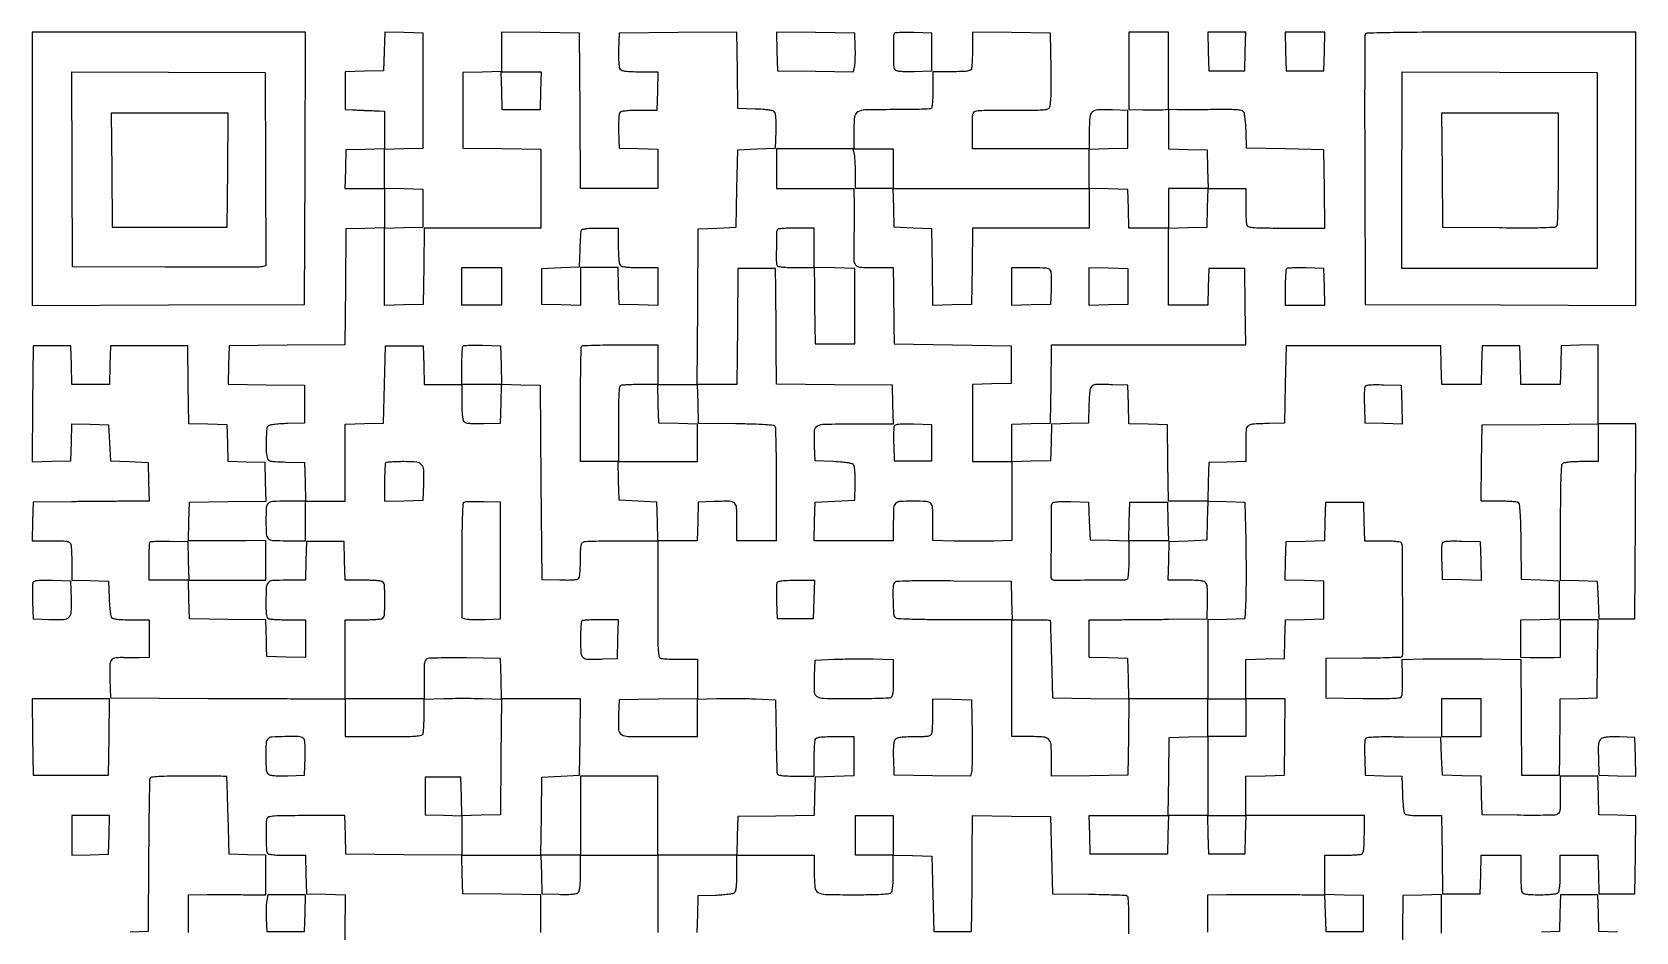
# Model space of a CAD drawing. Extents: x 179 to 1071, y 112 to 1107.
# Drawn here: x 179 to 1071, y 606 to 1107 of the extents above; entities that cross this region are included whole.
import ezdxf

# ---------------------------------------------------------------- set-up
doc = ezdxf.new("R2010")
doc.units = 0

msp = doc.modelspace()

# ---------------------------------------------------------------- linework, layer by layer
for points in [[(833, 606.069966), (833, 616.534983), (833, 627), (843.25, 627.08317, -0.001204), (848.034733, 627.110473, -0.000623), (854.014063, 627.122744, -0.000619), (860.159238, 627.120082, -0.000941), (865.5, 627.101099, 0.000255), (870.838293, 627.074798, 0.000168), (876.975661, 627.049756, 0.000169), (882.943889, 627.029432, 0.000328), (887.715017, 627.017929), (897.930034, 627), (898.215017, 616.75), (898.5, 606.5), (909, 606.5), (919.5, 606.5), (919.5, 616.5), (919.5, 626.5), (908.75, 626.783832), (898, 627.067663), (898, 638.033832), (898, 649), (907.418213, 649, 0.005951), (911.140776, 649.044305, 0.007831), (914.534475, 649.178303, 0.005915), (917.361889, 649.367894, 0.07203), (918.418213, 649.606989, 0.205218), (919.23239, 650.398405, 0.063068), (919.69735, 652.086379, 0.030363), (919.940414, 655.039857, 0.005351), (920, 660.606989), (920, 671), (887, 671), (854, 671), (854, 681.966168), (854, 692.932337), (864.75, 693.216168), (875.5, 693.5), (875.769888, 714.75), (876.039775, 736), (865.019888, 736), (854, 736), (854, 746.966168), (854, 757.932337), (864.75, 758.216168), (875.5, 758.5), (875.783492, 769.216508), (876.066984, 779.933016), (886.783492, 780.216508), (897.5, 780.5), (897.5, 791), (897.5, 801.5), (886.716515, 801.784171), (875.93303, 802.068343), (876.216515, 812.784171), (876.5, 823.5), (887.216508, 823.783492), (897.933016, 824.066984), (898.216508, 834.783492), (898.5, 845.5), (909, 845.5), (919.5, 845.5), (919.783832, 834.75), (920.067663, 824), (929.974815, 824, -0.009017), (933.931867, 823.928636, -0.015225), (937.242066, 823.708139, -0.010646), (939.870577, 823.395858, -0.223011), (940.51561, 822.974743, -0.138523), (941.066618, 821.046076, -0.000315), (941.137566, 790.956664, -0.000234), (941.175809, 760.621995, -0.199119), (940.62566, 759.292327, -0.189369), (940.1308, 759.076603, -0.000803), (934.145569, 758.865963, -0.003745), (927.313028, 758.687713, -0.002333), (919.301033, 758.576135), (898.5, 758.383537), (898.5, 747.441769), (898.5, 736.5), (919.192855, 736.253028, 0.002807), (929.434419, 736.188297, 0.011802), (935.583279, 736.329114, 0.011929), (939.63734, 736.614821, 0.230991), (940.682422, 737.253028, 0.121323), (940.98915, 738.157126, 0.007652), (941.187964, 740.980204, 0.010903), (941.301124, 744.387445, 0.007866), (941.284628, 748.19022), (941.090122, 757.880439), (952.795061, 758.19022, -0.004792), (958.728249, 758.290353, -0.001656), (967.299807, 758.324458, -0.001645), (976.747555, 758.299675, -0.00191), (985.736197, 758.21219), (1006.972394, 757.924379), (1007.236197, 725.71219), (1007.5, 693.5), (1018, 693.5), (1028.5, 693.5), (1028.677892, 704.5, 0.000677), (1028.751286, 709.453144, 0.00042), (1028.82471, 715.269411, 0.000421), (1028.887535, 721.011162, 0.00076), (1028.927892, 725.715017), (1029, 735.930034), (1039.25, 736.215017), (1049.5, 736.5), (1049.769502, 758.25), (1050.039005, 780), (1039.519502, 780), (1029, 780), (1029, 769.5), (1029, 759), (1025.5, 758.9, -0.001708), (1023.977154, 758.861697, -0.001266), (1022.29375, 758.829375, -0.00128), (1020.704343, 758.806953, -0.002887), (1019.5, 758.8, -0.002541), (1018.206543, 758.806573, -0.000792), (1016.265625, 758.829375, -0.000792), (1014.097628, 758.861716, -0.000874), (1012, 758.9), (1007, 759), (1007, 769.466168), (1007, 779.932337), (1017.75, 780.216168), (1028.5, 780.5), (1028.5, 791), (1028.5, 801.5), (1018, 802), (1007.5, 802.5), (1007.229091, 823.453905, 0.003025), (1007.039141, 833.461676, 0.01097), (1006.740282, 839.820243, 0.009456), (1006.35659, 844.178296, 0.228384), (1005.729091, 845.188593, 0.116862), (1004.834948, 845.498127, 0.007086), (1001.991141, 845.744518, 0.010274), (998.562131, 845.921977, 0.007398), (994.730112, 845.984687), (984.960225, 846), (985.230112, 867.25), (985.5, 888.5), (1017.75, 888.763853), (1050, 889.027706), (1050, 878.513853), (1050, 868), (1040.7, 868, 0.009379), (1036.676508, 867.924518, 0.019071), (1033.522984, 867.685484, 0.019949), (1031.181224, 867.322729, 0.149044), (1030.2, 866.8, 0.184164), (1029.580001, 865.415935, 0.00513), (1029.268889, 858.751177, 0.0072), (1029.058184, 849.169747, 0.001897), (1029, 833.834983), (1029, 802.069966), (1039.25, 801.784983), (1049.5, 801.5), (1050, 791), (1050.5, 780.5), (1060.5, 780.5), (1070.5, 780.5), (1070.758612, 834.75), (1071.017225, 889), (1060.508612, 889), (1050, 889), (1050, 911.034983), (1050, 933.069966), (1039.75, 932.784983), (1029.5, 932.5), (1029.216168, 921.75), (1028.932337, 911), (1018, 911), (1007.067663, 911), (1006.783832, 921.75), (1006.5, 932.5), (996, 932.5), (985.5, 932.5), (985.216168, 921.75), (984.932337, 911), (974, 911), (963.067663, 911), (962.783832, 921.75), (962.5, 932.5), (919.5, 932.5), (876.5, 932.5), (876, 911), (875.5, 889.5), (867, 889.24922, 0.007682), (857.786027, 888.835624, 0.164562), (855.295825, 887.822415, 0.204478), (854.194101, 885.56923, 0.012847), (854, 878.015931), (854, 868.069966), (843.75, 867.784983), (833.5, 867.5), (833.216168, 856.75), (832.932337, 846), (821.986056, 846), (811.039775, 846), (810.769888, 867.25), (810.5, 888.5), (799.783492, 888.783492), (789.066984, 889.066984), (788.783492, 899.783492), (788.5, 910.5), (780, 910.795054, 0.010012), (771.13313, 910.925177, 0.174565), (768.466432, 909.948742, 0.200378), (767.218122, 907.54295, 0.013827), (766.784869, 899.7397), (766.5, 889.5), (756.284601, 889.215399), (746.069202, 888.930798), (745.784601, 878.715399), (745.5, 868.5), (734.75, 868.216168), (724, 867.932337), (724, 878.432337), (724, 888.932337), (734.75, 889.216168), (745.5, 889.5), (745.655136, 901, 0.000304), (745.721452, 906.148267, 0.000194), (745.792567, 912.132812, 0.000195), (745.8577, 917.998776, 0.000364), (745.905136, 922.75), (746, 933), (800.019888, 933), (854.039775, 933), (853.769888, 954.25), (853.5, 975.5), (843.5, 975.5), (833.5, 975.5), (833.215017, 965.25), (832.930034, 955), (821.965017, 955), (811, 955), (811, 976.466168), (811, 997.932337), (821.75, 998.216168), (832.5, 998.5), (832.783832, 1009.25), (833.067663, 1020), (843.533832, 1020), (854, 1020), (854, 1010.581787, 0.005951), (854.044305, 1006.859224, 0.007831), (854.178303, 1003.465525, 0.005915), (854.367894, 1000.638111, 0.07203), (854.606989, 999.581787, 0.258752), (855.662869, 998.696053, 0.029979), (858.838399, 998.275555, 0.015887), (864.493684, 998.049558, 0.002042), (876.626491, 998), (898.039005, 998), (897.769502, 1019.75), (897.5, 1041.5), (876, 1042), (854.5, 1042.5), (854.209882, 1051.945876, 0.01058), (854.016964, 1055.662322, 0.014244), (853.675575, 1059.013942, 0.011278), (853.253164, 1061.761447, 0.130132), (852.798365, 1062.742956, 0.180858), (851.608215, 1063.424746, 0.023306), (848.640219, 1063.769904, 0.016577), (843.968993, 1063.938228, 0.003821), (836.088482, 1063.900608, -0.001193), (829.772073, 1063.837254, -0.001332), (823.683804, 1063.806938, -0.001226), (818.49569, 1063.80765, -0.007059), (815.75, 1063.853528), (811, 1064), (811, 1085.5), (811, 1107), (800, 1107), (789, 1107), (789, 1085.5), (789, 1064), (796.75, 1063.820304, 0.003416), (799.955469, 1063.76789, 0.003363), (803.178125, 1063.758894, 0.003306), (806.002165, 1063.788681, 0.012836), (807.75, 1063.863587), (811, 1064.086564), (811, 1053.077114), (811, 1042.067663), (821.75, 1041.783832), (832.5, 1041.5), (832.783832, 1030.75), (833.067663, 1020), (822.033832, 1020), (811, 1020), (811, 1009), (811, 998), (800.033832, 998), (789.067663, 998), (788.783832, 1008.75), (788.5, 1019.5), (777.75, 1019.783832), (767, 1020.067663), (767, 1031), (767, 1041.932337), (777.75, 1042.216168), (788.5, 1042.5), (788.5, 1053), (788.5, 1063.5), (779.756819, 1063.788833, 0.016288), (771.605997, 1063.792504, 0.180768), (768.645554, 1062.576308, 0.189805), (767.284241, 1059.745043, 0.018261), (767, 1051.964816), (767, 1042), (734.5, 1042), (702, 1042), (702, 1052.391592, -0.003678), (702.048293, 1058.956689, -0.047361), (702.315767, 1061.392701, -0.152694), (702.985668, 1062.598631, -0.138101), (704.25, 1063.266887, -0.047107), (705.822311, 1063.452668, -0.002153), (711.237209, 1063.556451, -0.003573), (717.673062, 1063.606086, -0.002552), (724.87667, 1063.573393, 0.003172), (734.237607, 1063.542511, 0.014181), (739.721631, 1063.714791, 0.019377), (743.2149, 1064.060042, 0.163467), (744.611387, 1064.754244, 0.167148), (745.313338, 1066.192076, 0.017716), (745.643979, 1069.961072, 0.013142), (745.797641, 1075.917496, 0.002783), (745.734717, 1086.306145), (745.5, 1106.5), (723.75, 1106.769502), (702, 1107.039005), (702, 1097.60129, -0.005939), (701.955696, 1093.871254, -0.007818), (701.821697, 1090.471254, -0.005899), (701.632119, 1087.63856, -0.07207), (701.393011, 1086.581787, -0.205218), (700.601595, 1085.76761, -0.063068), (698.913621, 1085.30265, -0.030363), (695.960143, 1085.059586, -0.005351), (690.393011, 1085), (680, 1085), (680, 1075.059017, -0.009193), (679.928501, 1071.17067, -0.014383), (679.709367, 1067.8317, -0.00922), (679.402443, 1065.120784, -0.225207), (679.00142, 1064.500877, -0.130277), (678.179277, 1064.251524, -0.001499), (672.421951, 1064.065011, -0.004463), (665.742226, 1063.928332, -0.002883), (658.005488, 1063.883721, 0.004721), (642.180339, 1063.734287, 0.12783), (638.180435, 1062.613639, 0.243709), (636.379751, 1059.774745, 0.021792), (636, 1051.065741), (636, 1042), (614.5, 1042), (593, 1042), (593, 1031), (593, 1020), (614.5, 1020), (636, 1020), (636.140402, 1010.25, -0.003132), (636.176726, 1005.785249, -0.001784), (636.167568, 1000.38764, -0.001781), (636.119598, 994.953713, -0.002948), (636.035722, 990.367499, 0.008821), (635.970685, 980.425868, 0.16786), (637.002169, 977.54403, 0.21158), (639.516119, 976.243381, 0.015111), (647.567388, 976), (658, 976), (658.074274, 965.25, 0.00076), (658.115378, 960.373532, 0.000454), (658.178349, 954.573437, 0.000454), (658.251555, 948.797094, 0.000788), (658.324274, 944), (658.5, 933.5), (691, 933), (723.5, 932.5), (723.5, 922), (723.5, 911.5), (712.75, 911.216168), (702, 910.932337), (702, 889.466168), (702, 868), (713, 868), (724, 868), (724, 846.033832), (724, 824.067663), (713.75, 823.783832, -0.004731), (708.981923, 823.69694, -0.002493), (703.059375, 823.674597, -0.00248), (696.994566, 823.712043, -0.003822), (691.75, 823.81054), (680, 824.121081), (680, 834.453552, 0.011042), (679.825468, 842.355679, 0.181195), (678.806721, 844.747442, 0.19206), (676.489919, 845.810344, 0.012659), (669, 846, 0.012707), (661.507656, 845.809561, 0.192687), (659.191322, 844.74294, 0.180645), (658.173683, 842.343494, 0.010922), (658, 834.393011), (658, 824), (635.966168, 824), (613.932337, 824), (614.216168, 834.75), (614.5, 845.5), (625.5, 846), (636.5, 846.5), (636.754537, 855.5, 0.010338), (636.781562, 859.05637, 0.013621), (636.650845, 862.296875, 0.011053), (636.410551, 864.969701, 0.115482), (636.044111, 866, 0.170318), (635.081314, 866.749922, 0.037136), (633.012629, 867.27838, 0.024798), (629.807027, 867.685363, 0.007036), (624.789574, 868), (614.5, 868.5), (614.203496, 876.496645, -0.019027), (614.212156, 885.266984, -0.261126), (615.816541, 887.884497, -0.124757), (619.547359, 888.884318, -0.003401), (636.552884, 889), (658.067663, 889), (657.783832, 899.75), (657.5, 910.5), (625.25, 910.763853), (593, 911.027706), (592.881648, 931.763853, 0.000275), (592.826685, 940.545997, 0.000236), (592.75939, 949.786882, 0.000238), (592.690317, 958.178249, 0.000685), (592.631648, 964), (592.5, 975.5), (582, 975.5), (571.5, 975.5), (571.236147, 943.25), (570.972294, 911), (559.975524, 911), (548.978755, 911), (549.239377, 954.25), (549.5, 997.5), (560, 998), (570.5, 998.5), (571, 1020), (571.5, 1041.5), (582, 1042), (592.5, 1042.5), (592.788859, 1051.850715, 0.009201), (592.839305, 1055.892546, 0.018158), (592.703774, 1059.099804, 0.018909), (592.422313, 1061.507799, 0.135457), (591.945533, 1062.565629, 0.155031), (590.94575, 1063.207107, 0.027795), (588.750668, 1063.668713, 0.02215), (585.590478, 1064.009433, 0.008399), (581.156674, 1064.214914), (571.5, 1064.5), (571.230073, 1085.763639), (570.960145, 1107.027278), (538.230073, 1106.763639), (505.5, 1106.5), (505.211141, 1097.149285, 0.009044), (505.15859, 1093.042317, 0.018924), (505.296386, 1089.849829, 0.020746), (505.587315, 1087.486141, 0.132968), (506.083586, 1086.399285, 0.154252), (507.125723, 1085.728393, 0.03506), (509.212082, 1085.314587, 0.024123), (512.362019, 1085.070076, 0.007308), (517.156276, 1085), (527.067663, 1085), (526.783832, 1074.250681), (526.5, 1063.501362), (516.800586, 1063.500681, 0.009496), (512.850657, 1063.425382, 0.015666), (509.520621, 1063.193966, 0.012974), (506.898844, 1062.860112, 0.159463), (506.010939, 1062.410352, 0.161835), (505.55469, 1061.500433, 0.01695), (505.289341, 1059.097822, 0.017684), (505.159521, 1055.912589, 0.009035), (505.210352, 1051.910352), (505.5, 1042.5), (516.25, 1042.216168), (527, 1041.932337), (527, 1030.966168), (527, 1020), (505.510623, 1020), (484.021245, 1020), (483.760623, 1063.25), (483.5, 1106.5), (461.75, 1106.769502), (440, 1107.039005), (440, 1096.053334), (440, 1085.067663), (429.25, 1084.783832), (418.5, 1084.5), (418.5, 1063.5), (418.5, 1042.5), (440.25, 1042.230498), (462, 1041.960995), (462, 1019.980498), (462, 998), (429.519888, 998), (397.039775, 998), (396.769888, 976.75), (396.5, 955.5), (385.75, 955.216168), (375, 954.932337), (375, 976.432337), (375, 997.932337), (385.75, 998.216168), (396.5, 998.5), (396.5, 1009), (396.5, 1019.5), (385.75, 1019.783832), (375, 1020.067663), (375, 1031), (375, 1041.932337), (385.75, 1042.216168), (396.5, 1042.5), (396.5, 1074.5), (396.5, 1106.5), (385.784171, 1106.783485), (375.068343, 1107.06697), (374.784171, 1096.283485), (374.5, 1085.5), (363.75, 1085.216168), (353, 1084.932337), (353, 1074.466168), (353, 1064), (357.25, 1063.788296, 0.001158), (359.167431, 1063.697233, 0.000711), (361.426562, 1063.598404, 0.000713), (363.661971, 1063.50699, 0.001274), (365.5, 1063.439142, -0.001185), (367.232676, 1063.375491, -0.000899), (369.132812, 1063.297757, -0.000908), (370.915713, 1063.218363, -0.00212), (372.25, 1063.150846), (375, 1063), (375, 1052.533832), (375, 1042.067663), (364.25, 1041.783832), (353.5, 1041.5), (353.216168, 1030.75), (352.932337, 1020), (363.966168, 1020), (375, 1020), (375, 1009.033832), (375, 998.067663), (364.25, 997.783832), (353.5, 997.5), (353.236165, 965.263835), (352.97233, 933.02767), (320.736165, 932.763835), (288.5, 932.5), (288.216371, 921.769986), (287.932742, 911.039971), (309.216371, 910.769986), (330.5, 910.5), (330.5, 900), (330.5, 889.5), (321.054124, 889.209882, 0.009679), (317.346001, 889.024093, 0.013265), (314.020329, 888.704018, 0.009997), (311.288784, 888.312199, 0.133347), (310.373712, 887.89519, 0.200937), (309.513625, 886.249066, 0.010887), (309.13607, 880.274786, 0.017363), (309.096368, 874.275266, 0.054329), (309.64524, 870.28388, 0.138969), (310.357275, 869.044245, 0.136799), (311.617962, 868.353332, 0.046209), (314.098216, 868.011195, 0.004192), (320.349905, 867.78388), (330.5, 867.5), (330.783832, 856.75), (331.067663, 846), (320.650463, 846, 0.011662), (312.778173, 845.816363, 0.179701), (310.324435, 844.772417, 0.191928), (309.229013, 842.406997, 0.013613), (309.027309, 835, 0.013589), (309.228611, 827.594846, 0.191575), (310.322049, 825.228901, 0.179999), (312.771617, 824.184186, 0.011737), (320.616631, 824), (331, 824), (331, 835), (331, 846), (342, 846), (353, 846), (353, 867.466168), (353, 888.932337), (363.75, 889.216168), (374.5, 889.5), (375, 911), (375.5, 932.5), (386, 932.5), (396.5, 932.5), (396.783832, 921.75), (397.067663, 911), (407.533832, 911), (418, 911), (418, 901.122445, 0.007345), (418.070162, 896.346734, 0.024181), (418.314808, 893.205854, 0.035127), (418.728754, 891.124417, 0.154085), (419.399285, 890.083586, 0.132968), (420.486141, 889.587315, 0.020746), (422.849829, 889.296386, 0.018924), (426.042317, 889.15859, 0.009044), (430.149285, 889.211141), (439.5, 889.5), (439.784171, 900.283485), (440.068343, 911.06697), (450.784171, 910.783485), (461.5, 910.5), (462, 856.5), (462.5, 802.5), (472.417355, 802.211769, 0.006827), (477.195195, 802.138177, 0.023663), (480.282937, 802.278982, 0.033714), (482.294865, 802.604266, 0.19692), (483.152042, 803.211769, 0.113628), (483.475136, 804.127797, 0.008287), (483.733781, 806.807342, 0.011234), (483.919247, 810.047029, 0.008261), (483.984687, 813.643011, -0.006483), (484.055269, 818.463534, -0.033702), (484.307461, 821.110608, -0.068336), (484.780017, 822.644645, -0.194682), (485.581787, 823.393011, -0.082815), (486.775876, 823.636501, -0.001919), (492.5499, 823.821697, -0.004216), (499.334577, 823.955997, -0.00284), (507.081787, 824), (527, 824), (527.035641, 813.25, -0.000832), (527.044838, 807.680936, -0.000258), (527.040412, 799.303989, -0.000258), (527.025806, 789.939551, -0.000284), (527.001835, 780.869961, 0.001952), (527.010443, 768.445413, 0.016197), (527.218893, 762.812241, 0.032453), (527.640087, 759.693996, 0.256739), (528.547981, 758.619961, 0.071615), (529.622182, 758.375887, 0.006077), (532.455594, 758.182114, 0.007957), (535.856792, 758.045262, 0.006075), (539.581787, 758), (549, 758), (549, 747.019502), (549, 736.039005), (527.25, 735.769502), (505.5, 735.5), (505.203496, 727.503355, 0.018996), (505.21161, 718.732875, 0.260987), (506.814274, 716.115907, 0.124912), (510.541093, 715.115797, 0.00341), (527.519052, 715), (549, 715), (549, 725.437616), (549, 735.875232), (559.793909, 736.187616, -0.005941), (564.718834, 736.271594, -0.003448), (570.63546, 736.261362, -0.003446), (576.567456, 736.169302, -0.005799), (581.543909, 736), (592.5, 735.5), (592.754404, 715.5, 0.002091), (592.8855, 707.744697, 0.00318), (593.070439, 701.007812, 0.001183), (593.279987, 695.216851, 0.079429), (593.473019, 694.25, 0.250009), (594.142556, 693.656536, 0.02919), (596.177642, 693.292721, 0.022671), (599.277651, 693.065377, 0.006968), (603.968615, 693), (614, 693), (614, 702.418213, -0.005951), (614.044305, 706.140776, -0.007831), (614.178303, 709.534475, -0.005915), (614.367894, 712.361889, -0.07203), (614.606989, 713.418213, -0.205218), (615.398405, 714.23239, -0.063068), (617.086379, 714.69735, -0.030363), (620.039857, 714.940414, -0.005351), (625.606989, 715), (636, 715), (636, 704.033832), (636, 693.067663), (625.25, 692.783832), (614.5, 692.5), (614.216369, 681.76979), (613.932738, 671.03958), (592.716369, 670.76979), (571.5, 670.5), (571.216168, 659.75), (570.932337, 649), (548.966168, 649), (527, 649), (527, 671), (527, 693), (505.5, 693), (484, 693), (484, 671), (484, 649), (472.980498, 649), (461.960995, 649), (462.230498, 670.75), (462.5, 692.5), (473, 693), (483.5, 693.5), (483.769888, 714.75), (484.039775, 736), (462.052639, 736), (440.065502, 736), (439.782751, 747.25), (439.5, 758.5), (420.5, 758.732923, 0.002587), (413.057478, 758.785647, 0.003643), (406.420313, 758.74997, 0.002148), (400.831621, 758.655191, 0.049603), (399.25, 758.463871, 0.142891), (397.982366, 757.765808, 0.148599), (397.312653, 756.505769, 0.045011), (397.047302, 753.951923, 0.003393), (397, 746.980948), (397, 736), (375, 736), (353, 736), (353, 758), (353, 780), (362.418213, 780, 0.005951), (366.140776, 780.044305, 0.007831), (369.534475, 780.178303, 0.005915), (372.361889, 780.367894, 0.07203), (373.418213, 780.606989, 0.293407), (374.908548, 782.635663, 0.015702), (375.17128, 791, 0.015702), (374.908548, 799.364337, 0.293407), (373.418213, 801.393011, 0.07196), (372.36267, 801.632085, 0.005942), (369.544413, 801.821697, 0.007852), (366.161644, 801.955693, 0.005972), (362.452044, 802), (353.067663, 802), (352.783832, 812.75), (352.5, 823.5), (342, 823.5), (331.5, 823.5), (331.216168, 812.75), (330.932337, 802), (320.5828, 802, 0.013006), (312.694238, 801.794773, 0.196913), (310.266387, 800.649204, 0.176581), (309.203904, 798.075541, 0.010071), (309.013655, 789.356989, 0.00766), (309.071521, 785.115935, 0.037109), (309.319308, 782.722219, 0.073747), (309.79184, 781.317789, 0.185226), (310.581787, 780.606989, 0.07203), (311.638111, 780.367894, 0.005915), (314.465525, 780.178303, 0.007831), (317.859224, 780.044305, 0.005951), (321.581787, 780), (331, 780), (331, 769.466168), (331, 758.932337), (320.25, 759.216168), (309.5, 759.5), (309.395178, 764.5, 0.000554), (309.344589, 766.791926, 0.000314), (309.278501, 769.567595, 0.000313), (309.208382, 772.365113, 0.000516), (309.145178, 774.730112), (309, 779.960225), (287.75, 780.230112), (266.5, 780.5), (266.216168, 791.25), (265.932337, 802), (287.466168, 802), (309, 802), (309, 813.074508), (309, 824.149017), (297.75, 823.990942, -0.001627), (292.69568, 823.936372, -0.001021), (286.783812, 823.90385, -0.001024), (280.963644, 823.895634, -0.001872), (276.216168, 823.916434), (265.932337, 824), (266.216168, 834.75), (266.5, 845.5), (287.783629, 845.769986), (309.067258, 846.039971), (308.783629, 856.769986), (308.5, 867.5), (298.284601, 867.784601), (288.069202, 868.069202), (287.784601, 878.284601), (287.5, 888.5), (276.769409, 888.783635), (266.038817, 889.06727), (265.769409, 910.783635), (265.5, 932.5), (244, 932.5), (222.5, 932.5), (222.216168, 921.75), (221.932337, 911), (211.5, 911), (201.067663, 911), (200.783832, 921.75), (200.5, 932.5), (190, 932.5), (179.5, 932.5), (179.236102, 900.216027), (178.972204, 867.932055), (189.736102, 868.216027), (200.5, 868.5), (200.785365, 878.784593), (201.07073, 889.069185), (211.285365, 888.784593), (221.5, 888.5), (222, 878.5), (222.5, 868.5), (233, 868), (243.5, 867.5), (243.783832, 856.75), (244.067663, 846), (233.283832, 845.955201, 0.000683), (227.708194, 845.924417, 0.000214), (219.352126, 845.863285, 0.000214), (210.022277, 845.787047, 0.000236), (201, 845.705201), (179.5, 845.5), (179.216168, 834.75), (178.932337, 824), (189.359179, 824, -0.005326), (194.946379, 823.940479, -0.03028), (197.908208, 823.697521, -0.062919), (199.600474, 823.232706, -0.205485), (200.393011, 822.418213, -0.071958), (200.632084, 821.362696, -0.005943), (200.821697, 818.544751, -0.007853), (200.955693, 815.162354, -0.005972), (201, 811.453196), (201, 802.069966), (211.25, 801.784983), (221.5, 801.5), (221.790118, 792.054124, 0.010217), (221.980158, 788.34104, 0.013854), (222.312947, 784.999888, 0.010763), (222.722996, 782.259099, 0.131421), (223.162563, 781.304124, 0.163434), (224.144506, 780.69658, 0.027915), (226.338284, 780.310401, 0.021862), (229.534962, 780.07111, 0.00775), (234.122445, 780), (244, 780), (244, 769.5), (244, 759), (238.75, 758.911139, -0.002862), (236.412309, 758.884958, -0.00188), (233.720313, 758.880341, -0.001891), (231.099411, 758.895612, -0.003641), (229, 758.931075, 0.041421), (224.725536, 758.680207, 0.232857), (222.88944, 757.426822, 0.126471), (222.149253, 754.673808, 0.009643), (222.21316, 746.918214), (222.5, 736.5), (277, 736.275588, 0.000032), (298.656681, 736.187778, 0.00004), (318.648438, 736.10958, 0.000031), (335.415245, 736.046388, 0.000332), (342.25, 736.025588), (353, 736), (353, 725.5), (353, 715), (374.393011, 715, 0.002045), (386.514173, 715.049566, 0.015901), (392.164693, 715.275578, 0.030015), (395.337463, 715.696146, 0.258697), (396.393011, 716.581787, 0.070804), (396.631736, 717.624647, 0.006394), (396.821697, 720.300325, 0.008202), (396.955666, 723.512323, 0.00632), (397, 727.019404), (397, 735.875232), (407.900107, 736.187616, -0.004496), (412.842436, 736.284793, -0.002693), (418.71607, 736.31582, -0.002696), (424.562491, 736.283693, -0.004687), (429.413875, 736.18539), (440.027536, 735.870779), (439.763768, 703.68539), (439.5, 671.5), (428.784171, 671.216515), (418.068343, 670.93303), (417.784171, 681.716515), (417.5, 692.5), (407.5, 692.5), (397.5, 692.5), (397.5, 682), (397.5, 671.5), (407.75, 671.215017), (418, 670.930034), (418, 659.951164), (418, 648.972294), (385.75, 649.236147), (353.5, 649.5), (353.216168, 660.25), (352.932337, 671), (331.573157, 671, 0.001922), (319.124942, 670.952149, 0.01706), (313.644188, 670.722894, 0.037051), (310.662953, 670.272358, 0.250111), (309.571759, 669.326404, 0.088636), (309.122527, 666.985463, 0.005396), (309.108249, 659.829191, 0.00562), (309.251167, 652.69703, 0.083054), (309.739574, 650.25, 0.250222), (310.422186, 649.654087, 0.028118), (312.52002, 649.291615, 0.022035), (315.715414, 649.064969, 0.006687), (320.573157, 649), (330.932337, 649), (331.216168, 638.25), (331.5, 627.5), (342.260597, 627.216061), (353.021194, 626.932122), (352.760597, 583.716061)], [(266, 606), (266, 616.5), (266, 627), (276.25, 627.056788, -0.001294), (280.984359, 627.070765, -0.000706), (286.79375, 627.064678, -0.000703), (292.698048, 627.041848, -0.001119), (297.75, 627.003902), (309, 626.894226), (309, 637.91213), (309, 648.930034), (298.75, 649.215017), (288.5, 649.5), (287.949707, 671, 0.000841), (287.724348, 679.261248, 0.001379), (287.502398, 686.257812, 0.000127), (287.284872, 692.51991, 0.161135), (287.199707, 692.75, 0.22475), (286.989973, 692.852511, 0.000173), (280.880695, 692.926563, 0.00183), (274.046743, 692.982014, 0.001113), (265.968615, 693, 0.002737), (255.569509, 692.943076, 0.011783), (249.385866, 692.729581, 0.011166), (245.312663, 692.401354, 0.284838), (244.469436, 691.75, 0.085266), (244.275723, 690.731671, 0.000312), (244.065378, 678.529688, 0.001635), (243.880709, 664.690649, 0.001025), (243.750821, 648.5), (243.5, 606.5), (233.535034, 606.211195, 0.00836)], [(548.930034, 606), (549.215017, 616.25), (549.5, 626.5), (558.945876, 626.790118, 0.010217), (562.65896, 626.980158, 0.013854), (566.000112, 627.312947, 0.010763), (568.740901, 627.722996, 0.131421), (569.695876, 628.162563, 0.163434), (570.30342, 629.144506, 0.027915), (570.689599, 631.338284, 0.021862), (570.92889, 634.534962, 0.00775), (571, 639.122445), (571, 649), (592.5, 649), (614, 649), (614, 639.934259, 0.021693), (614.380622, 631.16547, 0.241872), (616.18591, 628.294842, 0.129477), (620.193295, 627.154379, 0.004935), (635.835184, 627, 0.003379), (645.106129, 627.062655, 0.010915), (651.262687, 627.280357, 0.009951), (655.554449, 627.61181, 0.173825), (656.8, 628.2, 0.150969), (657.328068, 629.200304, 0.019349), (657.688776, 631.630442, 0.018472), (657.925705, 634.928253, 0.008695), (658, 639.2), (658, 649), (647.5, 649), (637, 649), (637, 660), (637, 671), (647.5, 671), (658, 671), (658, 660.033832), (658, 649.067663), (668.75, 648.783832), (679.5, 648.5), (680, 627.5), (680.5, 606.5), (691, 606.5), (701.5, 606.5), (701.677892, 617.5, 0.001591), (701.751285, 623.150555, 0.000515), (701.82471, 631.516666, 0.000513), (701.887236, 640.819656, 0.000576), (701.927892, 649.769502), (702, 671.039005), (723.75, 670.769502), (745.5, 670.5), (746, 649), (746.5, 627.5), (766.483489, 627.267391, -0.002235), (774.235038, 627.142499, -0.003389), (780.974846, 626.958051, -0.001298), (786.759749, 626.745448, -0.081952), (787.753849, 626.540963, -0.282467), (788.429083, 625.659706, -0.013863), (788.717815, 621.84197, -0.0126), (788.853101, 615.846765, -0.002594), (788.77036, 605.273572)], [(462, 606), (462, 616.480498), (462, 626.960995), (440.25, 627.230498), (418.5, 627.5), (418.216168, 638.25), (417.932337, 649), (439.932337, 649), (461.932337, 649), (462.216168, 638.25), (462.5, 627.5), (471.850715, 627.211141, 0.009044), (475.957683, 627.15859, 0.018924), (479.150171, 627.296386, 0.020746), (481.513859, 627.587315, 0.132968), (482.600715, 628.083586, 0.154085), (483.271246, 629.124417, 0.035127), (483.685192, 631.205854, 0.024181), (483.929838, 634.346734, 0.007345), (484, 639.122445), (484, 649), (505.5, 649), (527, 649), (527, 627.5), (527, 606)], [(963, 605.533832), (963, 627.067663), (952.25, 626.783832), (941.5, 626.5), (941.279888, 606.040545, 0.002925), (941.23097, 596.072148, 0.011529)], [(1060.75, 606.215017), (1050.5, 606.5), (1050.215017, 616.75), (1049.930034, 627), (1039.5, 627), (1029.069966, 627), (1028.784983, 616.75), (1028.5, 606.5), (1018.535034, 606.211195, 0.00836)]]:
    msp.add_lwpolyline(points, format="xyb")
for points in [[(179, 1030.993714), (179, 954.987428), (254.75, 955.243714), (330.5, 955.5), (330.756286, 1031.25), (331.012572, 1107), (255.006286, 1107), (179, 1107)], [(833.216168, 1096.25), (833.5, 1085.5), (843.5, 1085.5), (853.5, 1085.5), (853.783832, 1096.25), (854.067663, 1107), (843.5, 1107), (832.932337, 1107)], [(876.216168, 1096.25), (876.5, 1085.5), (887, 1085.5), (897.5, 1085.5), (897.783832, 1096.25), (898.067663, 1107), (887, 1107), (875.932337, 1107)], [(461.783832, 1074.436808), (461.5, 1063.873617), (451, 1063.796128), (440.5, 1063.71864), (440.216168, 1074.35932), (439.932337, 1085), (451, 1085), (462.067663, 1085)], [(223.235953, 1030.25), (223.5, 998.5), (255.5, 998.5), (287.5, 998.5), (287.764047, 1030.25), (288.028094, 1062), (255.5, 1062), (222.971906, 1062)], [(440, 965.5), (440, 955), (429, 955), (418, 955), (418, 965.5), (418, 976), (429, 976), (440, 976)], [(788.5, 965.5), (788.5, 955.5), (777.75, 955.216168), (767, 954.932337), (767, 965.5), (767, 976.067663), (777.75, 975.783832), (788.5, 975.5)], [(179.230112, 714.75), (179.5, 693.5), (200.5, 693.5), (221.5, 693.5), (221.769888, 714.75), (222.039775, 736), (200.5, 736), (178.960225, 736)], [(963, 725.5), (963, 715), (974, 715), (985, 715), (985, 725.5), (985, 736), (974, 736), (963, 736)], [(201, 659.965017), (201, 648.930034), (211.25, 649.215017), (221.5, 649.5), (221.783832, 660.25), (222.067663, 671), (211.533832, 671), (201, 671)]]:
    msp.add_lwpolyline(points, close=True)
for points in [[(593.215969, 1096.269597), (593.5, 1085.5), (614.700983, 1085.230255), (635.901966, 1084.96051), (636.507473, 1088.230255, 0.030469), (636.721837, 1089.975847, 0.008379), (636.845081, 1092.742637, 0.008434), (636.879341, 1095.888781, 0.008716), (636.80649, 1099), (636.5, 1106.5), (614.715969, 1106.769597), (592.931939, 1107.039194)], [(658.699448, 1106.366114, 0.196274), (658.044561, 1104.807509, 0.004381), (658.033001, 1096.511391, 0.005627), (658.184545, 1088.374584, 0.13468), (658.847958, 1086.211769, 0.19692), (659.705135, 1085.604266, 0.033714), (661.717063, 1085.278982, 0.023663), (664.804805, 1085.138177, 0.006827), (669.582645, 1085.211769), (679.5, 1085.5), (679.5, 1096), (679.5, 1106.5), (669.449448, 1106.782781, 0.006672), (665.547259, 1106.840477, 0.010046), (662.145783, 1106.777033, 0.005301), (659.300668, 1106.636532, 0.183378)], [(920.460009, 1105.75, 0.090591), (920.266358, 1104.709509, 0.000109), (920.198937, 1082.982812, 0.000984), (920.176611, 1058.652573, 0.000605), (920.241394, 1030), (920.5, 955.5), (995.75, 955.243674), (1071, 954.987348), (1071, 1030.993674), (1071, 1107), (995.968615, 1107, 0.000668), (957.448289, 1106.948566, 0.003471), (936.19131, 1106.744245, 0.001205), (921.475143, 1106.465155, 0.305157)], [(308.758677, 1030.77123), (309.017354, 977.04246), (306.758677, 976.494347, -0.057902), (304.987826, 976.276519, -0.000418), (290.035361, 976.188577, -0.001589), (272.903102, 976.156579, -0.001017), (253, 976.223117), (201.5, 976.5), (201.241383, 1030.758691), (200.982767, 1085.017383), (254.741383, 1084.758691), (308.5, 1084.5)], [(1049.5, 1030), (1049.5, 975.5), (995.211905, 975.5), (940.92381, 975.5), (940.942857, 1025.75, -0.000032), (940.951538, 1045.331386, -0.000047), (940.961905, 1062.563467, -0.000022), (940.972765, 1077.239555, -0.00086), (940.980952, 1080.508612), (941, 1085.017225), (995.25, 1084.758612), (1049.5, 1084.5)], [(963.235953, 1030.25), (963.5, 998.5), (994.93202, 998.235498, 0.001697), (1010.901959, 998.155315, 0.00816), (1019.995146, 998.288929, 0.006635), (1026.009704, 998.555446, 0.241447), (1027.166708, 999.235498, 0.134731), (1027.492293, 1000.296498, 0.001088), (1027.738089, 1009.161365, 0.003824), (1027.920853, 1019.372002, 0.002438), (1027.984687, 1031.25), (1028, 1062), (995.485953, 1062), (962.971906, 1062)], [(658, 1031), (658, 1020), (712.5, 1020), (767, 1020), (767, 1009), (767, 998), (734.519888, 998), (702.039775, 998), (701.769888, 976.75), (701.5, 955.5), (690.769986, 955.216371), (680.039971, 954.932742), (679.769986, 976.216371), (679.5, 997.5), (669, 998), (658.5, 998.5), (658.216168, 1009.25), (657.932337, 1020), (647.466168, 1020), (637, 1020), (637, 1027.875, 0.007075), (636.954092, 1031.11914, 0.007114), (636.816406, 1034.354687, 0.006976), (636.616948, 1037.170794, 0.028191), (636.375, 1038.875), (635.75, 1042), (646.875, 1042), (658, 1042)], [(505, 988.2, 0.008695), (505.074295, 983.928253, 0.018472), (505.311224, 980.630442, 0.019349), (505.671932, 978.200304, 0.150969), (506.2, 977.2, 0.150969), (507.200304, 976.671932, 0.019349), (509.630442, 976.311224, 0.018472), (512.928253, 976.074295, 0.008695), (517.2, 976), (527, 976), (527, 965.466168), (527, 954.932337), (516.25, 955.216168), (505.5, 955.5), (505.215017, 965.75), (504.930034, 976), (494.465017, 976), (484, 976), (484, 965.466168), (484, 954.932337), (473.25, 955.216168), (462.5, 955.5), (462.5, 965.5), (462.5, 975.5), (473, 976), (483.5, 976.5), (483.766667, 986, -0.004064), (483.901725, 989.730129, -0.005607), (484.08776, 993.076563, -0.003647), (484.295521, 995.877413, -0.066498), (484.485282, 996.75, -0.252101), (485.148935, 997.343858, -0.02935), (487.178172, 997.707584, -0.022724), (490.274447, 997.934753, -0.006949), (494.968615, 998), (505, 998)], [(593.602063, 997.165142, 0.133357), (593.062507, 995.346607, 0.003761), (592.932909, 987.120988, 0.003675), (592.925633, 978.879916, 0.137636), (593.436886, 977.102121, 0.216568), (594.150136, 976.623864, 0.015186), (596.595284, 976.294846, 0.017437), (599.863219, 976.07059, 0.008411), (604.059017, 976), (614, 976), (614.074274, 965.25, 0.00076), (614.115378, 960.373532, 0.000454), (614.178349, 954.573437, 0.000454), (614.251555, 948.797094, 0.000788), (614.324274, 944), (614.5, 933.5), (625.5, 933.5), (636.5, 933.5), (636.5, 954.5), (636.5, 975.5), (625.25, 975.782751), (614, 976.065502), (614, 987.032751), (614, 998), (604.059017, 998, 0.007849), (600.211767, 997.939602, 0.012069), (596.886631, 997.75476, 0.006543), (594.132013, 997.498524, 0.231872)], [(745.527452, 973.746645, -0.047213), (745.730902, 972.414471, -0.007738), (745.839778, 969.806198, -0.008456), (745.868543, 966.723436, -0.00737), (745.796504, 963.496645), (745.5, 955.5), (734.75, 955.216168), (724, 954.932337), (724, 965.466168), (724, 976), (734.480948, 976, -0.003696), (741.090691, 975.951146, -0.046645), (743.565956, 975.682761, -0.147279), (744.810178, 975.013211, -0.135509)], [(876.699448, 975.366114, 0.176241), (876.420111, 974.767337, 0.005323), (876.205463, 971.983588, 0.009942), (876.050687, 968.652202, 0.006636), (876, 964.833333), (876, 955), (887.034983, 955), (898.069966, 955), (897.784983, 965.25), (897.5, 975.5), (887.449448, 975.782781, 0.006672), (883.547259, 975.840477, 0.010046), (880.145783, 975.777033, 0.005301), (877.300668, 975.636532, 0.183378)], [(439.783832, 921.75), (440.067663, 911), (429.033832, 911), (418, 911), (418, 921.333333, -0.006317), (418.050668, 925.343898, -0.009512), (418.205463, 928.836713, -0.004898), (418.419778, 931.762931, -0.177451), (418.699448, 932.366114, -0.183378), (419.300668, 932.636532, -0.005301), (422.145783, 932.777033, -0.010046), (425.547259, 932.840477, -0.006672), (429.449448, 932.782781), (439.5, 932.5)], [(527, 922), (527, 911), (537.966168, 911), (548.932337, 911), (549.216168, 900.25), (549.5, 889.5), (570.453905, 889.229091, -0.003167), (580.179848, 889.041723, -0.010271), (586.627265, 888.744036, -0.007651), (591.192, 888.368965, -0.234127), (592.135214, 887.781219, -0.132497), (592.430826, 886.791018, -0.00089), (592.655635, 877.754989, -0.003421), (592.824159, 867.385771, -0.00217), (592.885401, 855.302128), (592.908185, 824), (581.954092, 824), (571, 824), (571, 834.480948, 0.01319), (570.788355, 842.50249, 0.203196), (569.602972, 844.933469, 0.179688), (566.965089, 845.928151, 0.009927), (558, 845.795054), (549.5, 845.5), (549.216168, 834.75), (548.932337, 824), (538, 824), (527.067663, 824), (526.783832, 834.75), (526.5, 845.5), (516, 846), (505.5, 846.5), (505.216168, 857.25), (504.932337, 868), (494.466168, 868), (484, 868), (484, 899.833333, -0.00196), (484.048032, 912.085444, -0.003167), (484.195833, 922.511458, -0.00057), (484.394748, 931.697457, -0.192996), (484.666667, 932.333333, -0.189545), (485.287675, 932.603799, -0.001277), (491.257292, 932.804167, -0.004756), (498.132422, 932.951903, -0.002993), (506.166667, 933), (527, 933)], [(506.283333, 910.34883, 0.279325), (505.658454, 909.511044, 0.009838), (505.337093, 905.313609, 0.01133), (505.124631, 899.081264, 0.002854), (505.066667, 888.927778), (505.066667, 868), (527.033333, 868), (549, 868), (549, 878.466168), (549, 888.932337), (538.25, 889.216168), (527.5, 889.5), (527.216168, 900.25), (526.932337, 911), (517.216168, 910.921053, 0.004615), (513.405566, 910.854909, 0.006426), (509.996729, 910.720397, 0.004102), (507.144193, 910.547618, 0.079285)], [(940.78419, 899.714639), (941.068381, 888.929279), (930.78419, 889.214639), (920.5, 889.5), (920.210159, 898.924983, -0.00554), (920.137209, 902.634347, -0.007536), (920.158923, 905.981301, -0.00524), (920.248444, 908.774362, -0.081149), (920.44275, 909.711405, -0.232847), (921.158442, 910.373938, -0.046335), (922.9185, 910.724677, -0.027145), (925.820487, 910.869374, -0.006215), (930.732592, 910.786422), (940.5, 910.5)], [(658.44069, 887.706038, 0.08044), (658.24673, 886.777249, 0.005694), (658.156546, 884.121982, 0.007919), (658.135127, 880.937236, 0.005886), (658.208575, 877.420857), (658.5, 868.5), (669, 868.5), (679.5, 868.5), (679.5, 878.5), (679.5, 888.5), (669.232115, 888.785181, 0.005806), (664.041094, 888.869045, 0.026058), (661.006728, 888.724611, 0.044386), (659.172066, 888.374845, 0.236067)], [(375.666667, 867.333333, 0.178637), (375.399783, 866.754242, 0.004491), (375.195833, 863.817145, 0.009085), (375.048275, 860.320751, 0.006002), (375, 856.299502), (375, 845.932337), (385.75, 846.216168), (396.5, 846.5), (396.788833, 855.243181, 0.01597), (396.797608, 863.327865, 0.173655), (395.623445, 866.313137, 0.194582), (392.884026, 867.697171, 0.020868), (385.631483, 868, 0.006689), (382.020088, 867.951686, 0.010012), (378.868831, 867.804167, 0.005394), (376.236693, 867.599527, 0.17604)], [(419.25, 845.355184, 0.285939), (418.573295, 844.403874, 0.005686), (418.263887, 838.209608, 0.007936), (418.054491, 828.973157, 0.001699), (418, 812.935719), (418, 781.038104), (420.25, 780.473998, 0.047969), (421.599467, 780.270341, 0.007225), (424.335938, 780.16227, 0.008052), (427.580699, 780.13333, 0.006878), (431, 780.204946), (439.5, 780.5), (439.5, 813), (439.5, 845.5), (430, 845.688517, 0.005334), (426.26986, 845.722736, 0.007376), (422.923437, 845.668364, 0.004885), (420.128197, 845.554344, 0.086451)], [(854, 824, -0.003066), (854.154738, 814.961884, -0.002747), (854.20625, 805.584375, -0.002754), (854.159873, 797.163896, -0.008602), (854, 791.5), (853.5, 780.5), (843.25, 780.215017), (833, 779.930034), (833, 757.965017), (833, 736), (843.5, 736), (854, 736), (854, 725.5), (854, 715), (843.5, 715), (833, 715), (833, 693), (833, 671), (843.533832, 671), (854.067663, 671), (853.783832, 660.25), (853.5, 649.5), (843.5, 649.5), (833.5, 649.5), (833.216168, 660.25), (832.932337, 671), (822, 671), (811.067663, 671), (810.783832, 660.25), (810.5, 649.5), (789, 649.5), (767.5, 649.5), (767.216168, 660.25), (766.932337, 671), (788.946666, 671), (810.960995, 671), (811.230498, 692.75), (811.5, 714.5), (822.25, 714.783832), (833, 715.067663), (833, 725.533832), (833, 736), (811.019888, 736), (789.039775, 736), (788.769888, 714.75), (788.5, 693.5), (767.25, 693.230112), (746, 692.960225), (746, 702.944929, 0.017632), (745.725891, 710.715451, 0.18974), (744.394387, 713.503526, 0.174791), (741.465702, 714.756087, 0.014516), (733.065741, 715), (724, 715), (724, 747.5), (724, 780), (692.2, 780, -0.001895), (676.847536, 780.058176, -0.007192), (667.256132, 780.268868, -0.005121), (660.584348, 780.579935, -0.184183), (659.2, 781.2, -0.184754), (658.294898, 783.22672, -0.008969), (658.019657, 790.726176, -0.010564), (658.037303, 798.140949, -0.136358), (658.833164, 800.764295, -0.241759), (659.993173, 801.445189, -0.006458), (666.104718, 801.710935, -0.008037), (675.337414, 801.844504, -0.001667), (691.567852, 801.764295), (723.5, 801.5), (723.783832, 790.75), (724.067663, 780), (734.533832, 780, -0.002236), (738.560739, 779.981992, -0.003623), (741.984227, 779.926563, -0.000675), (744.99472, 779.851932, -0.221163), (745.199707, 779.75, -0.161135), (745.284872, 779.51991, -0.000127), (745.502398, 773.257812, -0.001379), (745.724348, 766.261248, -0.000841), (745.949707, 758), (746.5, 736.5), (767.782659, 736.259839), (789.065318, 736.019679), (788.782659, 747.259839), (788.5, 758.5), (777.75, 758.783832), (767, 759.067663), (767, 769.533832), (767, 780), (778.25, 780.027664, 0.000975), (784.014686, 780.053076, 0.000319), (792.510937, 780.112513, 0.000318), (801.943592, 780.190514, 0.000359), (811, 780.277664), (832.5, 780.5), (832.788859, 789.850715, 0.009044), (832.84141, 793.957683, 0.018924), (832.703614, 797.150171, 0.020746), (832.412685, 799.513859, 0.132968), (831.916414, 800.600715, 0.154252), (830.874277, 801.271607, 0.03506), (828.787918, 801.685413, 0.024123), (825.637981, 801.929924, 0.007308), (820.843724, 802), (810.932337, 802), (811.216168, 812.75), (811.5, 823.5), (822, 824), (832.5, 824.5), (832.784183, 835.284606), (833.068365, 846.069211), (843.284183, 845.784606), (853.5, 845.5)], [(767, 835), (767.5, 824.5), (778.215829, 824.216515), (788.931657, 823.93303), (789.215829, 834.716515), (789.5, 845.5), (800, 845.5), (810.5, 845.5), (810.783832, 834.75), (811.067663, 824), (800.033832, 824), (789, 824), (789, 813.559017, -0.008456), (788.93161, 809.515359, -0.012918), (788.722454, 806.01354, -0.007432), (788.43175, 803.126536, -0.229402), (788.055163, 802.534093, -0.137626), (786.439858, 802.069532, -0.000529), (767.033997, 801.963768, -0.000391), (747.42556, 801.89298, -0.199648), (746.31588, 802.350787, -0.199782), (745.836597, 803.513376, -0.000412), (745.920078, 823.539318, -0.000558), (746.041094, 843.352709, -0.137443), (746.529008, 845.046935, -0.226938), (747.189741, 845.47129, -0.013262), (749.636598, 845.712019, -0.016651), (752.832428, 845.834307, -0.00861), (756.830795, 845.785237), (766.5, 845.5)], [(265.783832, 812.75), (266.067663, 802), (255.033832, 802), (244, 802), (244, 812.333333, -0.005777), (244.046288, 816.339712, -0.008775), (244.187823, 819.819073, -0.004204), (244.383203, 822.747755, -0.179485), (244.639398, 823.306065, -0.184232), (245.196408, 823.555492, -0.004476), (248.060962, 823.692212, -0.009161), (251.468385, 823.7618, -0.006031), (255.389398, 823.722731), (265.5, 823.5)], [(984.784178, 812.715822), (985.068357, 801.931643), (974.284178, 802.215822), (963.5, 802.5), (963.210159, 811.924983, -0.005535), (963.137174, 815.634259, -0.007531), (963.158783, 818.980936, -0.005233), (963.248144, 821.773814, -0.081166), (963.442274, 822.710164, -0.236652), (964.172333, 823.376284, -0.043922), (966.012272, 823.724596, -0.025951), (969.049899, 823.868732, -0.005823), (974.232115, 823.785181), (984.5, 823.5)], [(179.442274, 800.710164, 0.081166), (179.248144, 799.773814, 0.005233), (179.158783, 796.980936, 0.007531), (179.137174, 793.634259, 0.005535), (179.210159, 789.924983), (179.5, 780.5), (188.243181, 780.211167, 0.015911), (196.456313, 780.201271, 0.1808), (199.409901, 781.409662, 0.196684), (200.715505, 784.209766, 0.019336), (200.785558, 791.804214), (200.5, 801.5), (190.232115, 801.785181, 0.005823), (185.049899, 801.868732, 0.025951), (182.012272, 801.724596, 0.043922), (180.172333, 801.376284, 0.236652)], [(613.783832, 791.25), (613.5, 780.5), (603.5, 780.5), (593.5, 780.5), (593.210159, 789.924983, -0.005394), (593.136178, 793.631743, -0.007376), (593.154817, 796.970602, -0.005045), (593.239658, 799.758353, -0.081654), (593.428774, 800.674983, -0.238012), (594.137913, 801.318677, -0.036283), (596.068829, 801.70446, -0.024584), (599.126428, 801.935763, -0.006587), (604.002447, 802), (614.067663, 802)], [(484.666667, 779.333333, 0.177367), (484.400127, 778.758713, 0.004928), (484.195833, 775.979555, 0.009542), (484.048294, 772.661661, 0.006339), (484, 768.852385, 0.014687), (484.219274, 761.389162, 0.204424), (485.393897, 759.030415, 0.176932), (487.990972, 758.066985, 0.010514), (496.503355, 758.203496), (504.5, 758.5), (504.783832, 769.25), (505.067663, 780), (495.200498, 780, 0.006305), (491.370948, 779.951708, 0.009496), (488.03598, 779.804167, 0.004883), (485.241734, 779.599907, 0.177495)], [(658, 747.546448, -0.005397), (657.940297, 742.015225, -0.030513), (657.697041, 739.076693, -0.063335), (657.231822, 737.396394, -0.204737), (656.418213, 736.606989, -0.082806), (655.224263, 736.363504, -0.001922), (649.455697, 736.178303, -0.00422), (642.677171, 736.044003, -0.002843), (634.937265, 736, -0.003963), (619.214225, 736.124638, -0.136899), (615.695561, 737.166838, -0.250325), (614.181488, 739.810228, -0.016074), (614.204946, 749), (614.5, 757.5), (625, 758, -0.006241), (629.831349, 758.169651, -0.003477), (635.720312, 758.261904, -0.003467), (641.680555, 758.272491, -0.00561), (646.75, 758.18946), (658, 757.878919)], [(701.783977, 716.5, -0.002891), (701.852181, 709.056071, -0.004065), (701.820623, 702.414491, -0.002423), (701.72154, 696.826077, -0.054675), (701.509951, 695.230182), (700.951948, 692.960364), (679.725974, 693.230182), (658.5, 693.5), (658.211141, 702.850715, -0.009044), (658.15859, 706.957683, -0.018924), (658.296386, 710.150171, -0.020746), (658.587315, 712.513859, -0.132968), (659.083586, 713.600715, -0.151003), (660.100349, 714.264443, -0.036329), (662.093886, 714.680948, -0.025261), (665.072106, 714.928195, -0.008079), (669.515456, 715, 0.006325), (674.417502, 715.062015, 0.033385), (677.093468, 715.309025, 0.068138), (678.640217, 715.778789, 0.195813), (679.393011, 716.581787, 0.071023), (679.631801, 717.627025, 0.006308), (679.821697, 720.328588, 0.008136), (679.955671, 723.571673, 0.006254), (680, 727.115619), (680, 736.067663), (690.75, 735.783832), (701.5, 735.5)], [(310.2, 713.8, 0.186516), (309.092457, 711.297106, 0.01448), (308.951839, 703.838575, 0.013873), (309.234832, 696.365601, 0.20596), (310.399285, 694.083586, 0.132968), (311.486141, 693.587315, 0.020746), (313.849829, 693.296386, 0.018924), (317.042317, 693.15859, 0.009044), (321.149285, 693.211141), (330.5, 693.5), (330.788231, 703.417355, 0.006827), (330.861823, 708.195195, 0.023663), (330.721018, 711.282937, 0.033714), (330.395734, 713.294865, 0.19692), (329.788231, 714.152042, 0.135963), (327.14717, 714.954873, 0.010702), (319.734599, 714.980317, 0.009077), (312.237199, 714.709362, 0.184843)], [(920.418631, 713.648553, 0.082022), (920.233282, 712.74685, 0.004904), (920.151838, 709.962838, 0.007258), (920.13543, 706.629854, 0.005288), (920.210159, 702.924983), (920.5, 693.5), (930.635047, 693.216286), (940.770094, 692.932572), (941.165045, 683.216286, 0.006939), (941.37307, 679.403346, 0.009567), (941.672816, 675.986972, 0.006634), (942.014306, 673.152843, 0.106433), (942.339015, 672.25, 0.200899), (943.158692, 671.668576, 0.026044), (945.320467, 671.301127, 0.021515), (948.484638, 671.068883, 0.007561), (953.039515, 671), (962.960995, 671), (963.230498, 649.25), (963.5, 627.5), (974, 627.5), (984.5, 627.5), (984.783832, 638.25), (985.067663, 649), (996.033832, 649), (1007, 649), (1007, 639.581787, 0.005951), (1007.044305, 635.859224, 0.007831), (1007.178303, 632.465525, 0.005915), (1007.367894, 629.638111, 0.07203), (1007.606989, 628.581787, 0.195123), (1008.357006, 627.779618, 0.068495), (1009.894083, 627.309523, 0.033615), (1012.550838, 627.062206, 0.006405), (1017.406989, 627, 0.009539), (1021.37742, 627.075751, 0.019202), (1024.500056, 627.315267, 0.020076), (1026.822996, 627.678473, 0.148618), (1027.8, 628.2, 0.150969), (1028.328068, 629.200304, 0.019349), (1028.688776, 631.630442, 0.018472), (1028.925705, 634.928253, 0.008695), (1029, 639.2), (1029, 649), (1039.466168, 649), (1049.932337, 649), (1050.216168, 638.25), (1050.5, 627.5), (1060.5, 627.5), (1070.5, 627.5), (1070.769404, 649.214803), (1071.038809, 670.929605), (1060.769404, 671.214803), (1050.5, 671.5), (1050.216168, 682.25), (1049.932337, 693), (1039.466168, 693), (1029, 693), (1029, 682.519052, -0.003689), (1028.95123, 675.909746, -0.046635), (1028.683146, 673.43623, -0.147729), (1028.014305, 672.195751, -0.136351), (1026.75, 671.485341, -0.054895), (1025.159317, 671.275402, -0.002293), (1019.432813, 671.178292, -0.003942), (1012.634166, 671.14779, -0.002788), (1005, 671.216289), (985.5, 671.5), (985.216508, 682.216508), (984.933016, 692.933016), (974.216508, 693.216508), (963.5, 693.5), (963, 704), (962.5, 714.5), (941.708473, 714.723569, 0.00258), (931.087845, 714.782955, 0.012721), (925.102101, 714.633218, 0.014283), (921.307584, 714.332769, 0.281288)], [(1051.698976, 713.769153, 0.124763), (1050.777081, 712.654842, 0.076572), (1050.28692, 711.012817, 0.036105), (1050.109284, 708.286528, 0.00588), (1050.209381, 702.983715), (1050.5, 693.5), (1060.78419, 693.214639), (1071.068381, 692.929279), (1070.78419, 703.714639), (1070.5, 714.5), (1061.989595, 714.785438, 0.010006), (1058.068435, 714.838436, 0.02299), (1055.121158, 714.683656, 0.02949), (1052.96852, 714.341998, 0.104125)], [(309.487534, 623.75, 0.029867), (309.274687, 622.038998, 0.008811), (309.15201, 619.398438, 0.008811), (309.11869, 616.41836, 0.009375), (309.192221, 613.5), (309.5, 606.5), (320, 606.5), (330.5, 606.5), (330.784983, 616.75), (331.069966, 627), (320.580296, 627), (310.090626, 627)]]:
    msp.add_lwpolyline(points, format="xyb", close=True)

doc.saveas('drawing.dxf')
